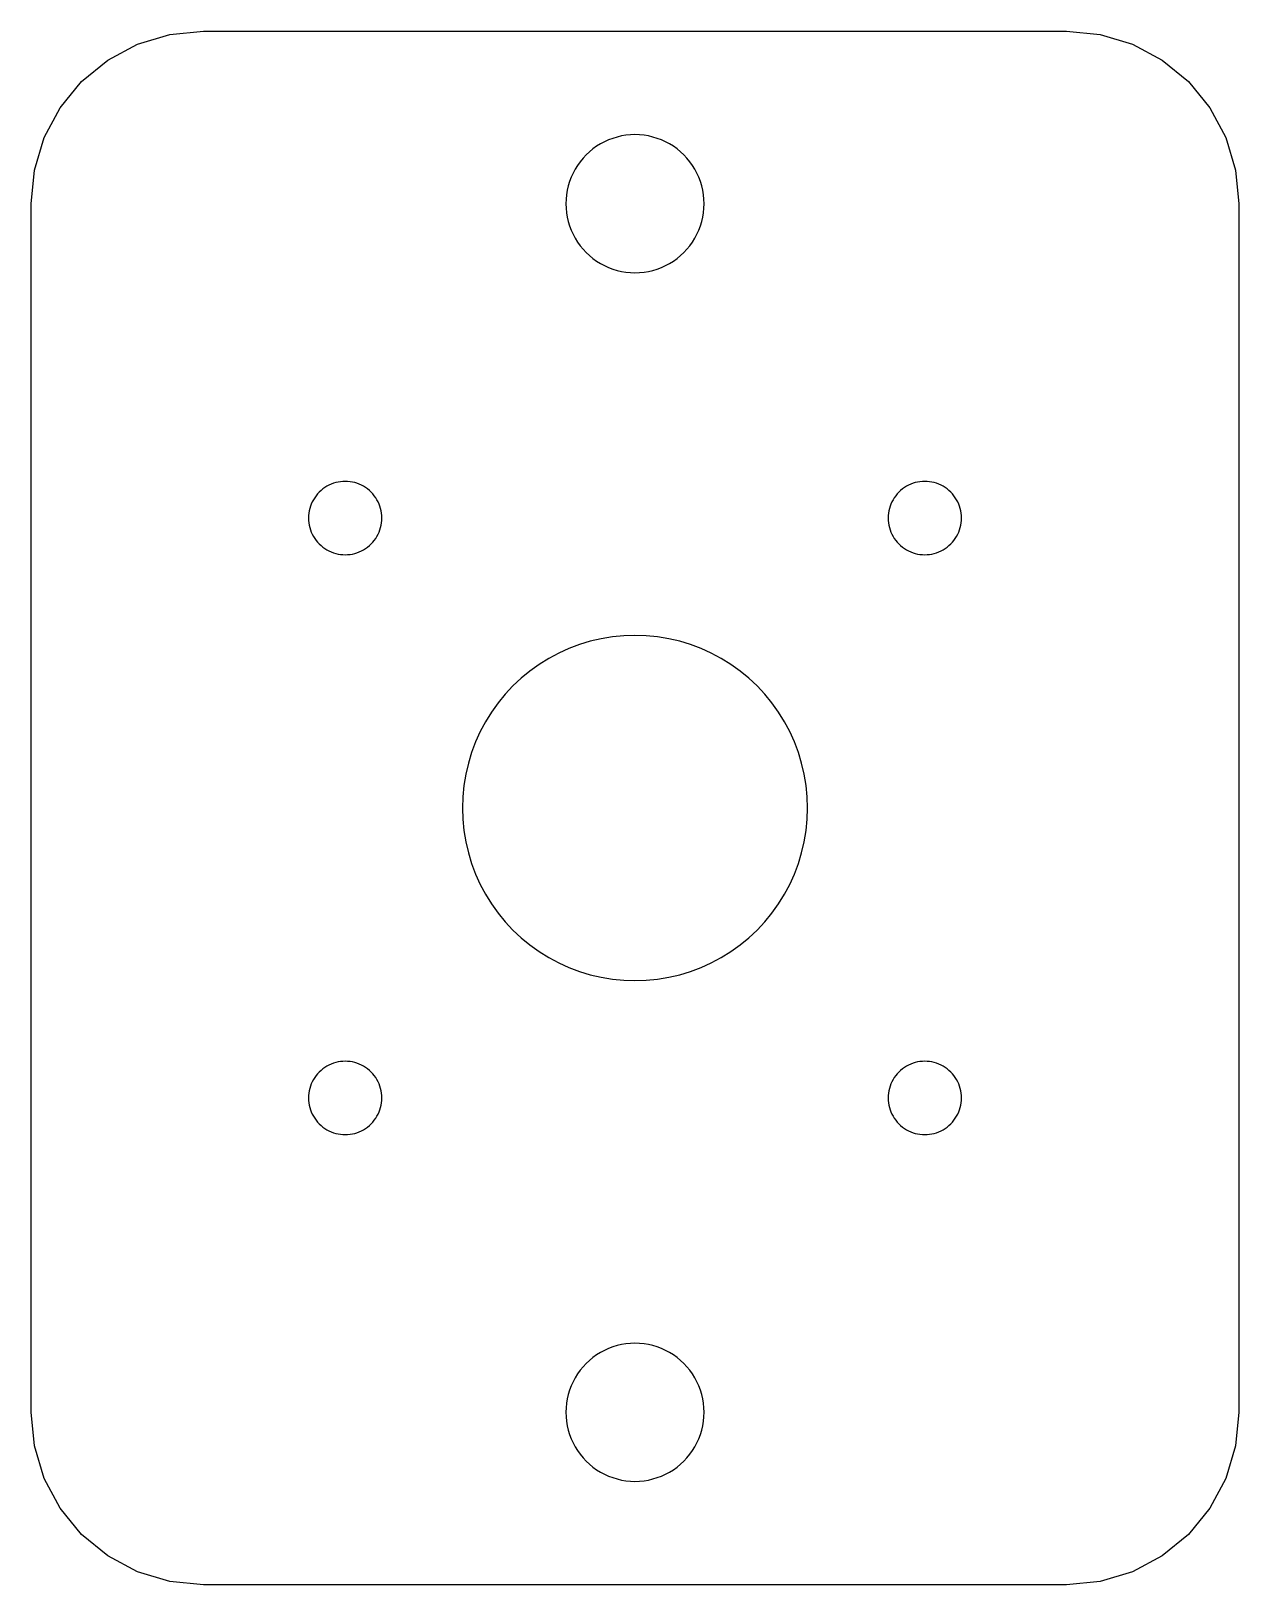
# Model space of a CAD drawing. Header units: metres. Extents: x -70 to -14, y -36 to 36.
import ezdxf

# ---------------------------------------------------------------- set-up
doc = ezdxf.new("R2010")
doc.units = ezdxf.units.M
doc.layers.add('CUT', color=7, linetype='Continuous')

msp = doc.modelspace()

# ---------------------------------------------------------------- linework, layer by layer
at = {"layer": 'CUT'}
for points in [[(-66.445, -34.652), (-67.657, -33.657), (-68.652, -32.445), (-69.391, -31.061), (-69.846, -29.561), (-70, -28), (-70, 28), (-69.846, 29.561), (-69.391, 31.061), (-68.652, 32.445), (-67.657, 33.657), (-66.445, 34.652), (-65.061, 35.391), (-63.561, 35.846), (-62, 36), (-22, 36), (-20.439, 35.846), (-18.939, 35.391), (-17.555, 34.652), (-16.343, 33.657), (-15.348, 32.445), (-14.609, 31.061), (-14.154, 29.561), (-14, 28), (-14, -28), (-14.154, -29.561), (-14.609, -31.061), (-15.348, -32.445), (-16.343, -33.657), (-17.555, -34.652), (-18.939, -35.391), (-20.439, -35.846), (-22, -36), (-62, -36), (-63.561, -35.846), (-65.061, -35.391)], [(-38.827, 28.418), (-38.861, 28.624), (-38.909, 28.828), (-38.97, 29.029), (-39.044, 29.225), (-39.13, 29.415), (-39.229, 29.6), (-39.339, 29.778), (-39.461, 29.948), (-39.594, 30.11), (-39.737, 30.263), (-39.89, 30.406), (-40.052, 30.539), (-40.222, 30.661), (-40.4, 30.771), (-40.585, 30.87), (-40.775, 30.956), (-40.971, 31.03), (-41.172, 31.091), (-41.376, 31.139), (-41.582, 31.173), (-41.791, 31.193), (-42, 31.2), (-42.209, 31.193), (-42.418, 31.173), (-42.624, 31.139), (-42.828, 31.091), (-43.029, 31.03), (-43.225, 30.956), (-43.415, 30.87), (-43.6, 30.771), (-43.778, 30.661), (-43.948, 30.539), (-44.11, 30.406), (-44.263, 30.263), (-44.406, 30.11), (-44.539, 29.948), (-44.661, 29.778), (-44.771, 29.6), (-44.87, 29.415), (-44.956, 29.225), (-45.03, 29.029), (-45.091, 28.828), (-45.139, 28.624), (-45.173, 28.418), (-45.193, 28.209), (-45.2, 28), (-45.193, 27.791), (-45.173, 27.582), (-45.139, 27.376), (-45.091, 27.172), (-45.03, 26.971), (-44.956, 26.775), (-44.87, 26.585), (-44.771, 26.4), (-44.661, 26.222), (-44.539, 26.052), (-44.406, 25.89), (-44.263, 25.737), (-44.11, 25.594), (-43.948, 25.461), (-43.778, 25.339), (-43.6, 25.229), (-43.415, 25.13), (-43.225, 25.044), (-43.029, 24.97), (-42.828, 24.909), (-42.624, 24.861), (-42.418, 24.827), (-42.209, 24.807), (-42, 24.8), (-41.791, 24.807), (-41.582, 24.827), (-41.376, 24.861), (-41.172, 24.909), (-40.971, 24.97), (-40.775, 25.044), (-40.585, 25.13), (-40.4, 25.229), (-40.222, 25.339), (-40.052, 25.461), (-39.89, 25.594), (-39.737, 25.737), (-39.594, 25.89), (-39.461, 26.052), (-39.339, 26.222), (-39.229, 26.4), (-39.13, 26.585), (-39.044, 26.775), (-38.97, 26.971), (-38.909, 27.172), (-38.861, 27.376), (-38.827, 27.582), (-38.807, 27.791), (-38.8, 28), (-38.807, 28.209)], [(-53.75, 13.657), (-53.768, 13.767), (-53.793, 13.875), (-53.825, 13.981), (-53.864, 14.086), (-53.91, 14.187), (-53.963, 14.285), (-54.022, 14.379), (-54.086, 14.47), (-54.157, 14.556), (-54.233, 14.637), (-54.314, 14.713), (-54.4, 14.784), (-54.491, 14.849), (-54.585, 14.907), (-54.683, 14.96), (-54.784, 15.006), (-54.889, 15.045), (-54.995, 15.077), (-55.103, 15.102), (-55.213, 15.12), (-55.324, 15.131), (-55.435, 15.135), (-55.546, 15.131), (-55.657, 15.12), (-55.767, 15.102), (-55.875, 15.077), (-55.981, 15.045), (-56.086, 15.006), (-56.187, 14.96), (-56.285, 14.907), (-56.379, 14.849), (-56.47, 14.784), (-56.556, 14.713), (-56.637, 14.637), (-56.713, 14.556), (-56.784, 14.47), (-56.849, 14.379), (-56.907, 14.285), (-56.96, 14.187), (-57.006, 14.086), (-57.045, 13.981), (-57.077, 13.875), (-57.102, 13.767), (-57.12, 13.657), (-57.131, 13.546), (-57.135, 13.435), (-57.131, 13.324), (-57.12, 13.213), (-57.102, 13.103), (-57.077, 12.995), (-57.045, 12.889), (-57.006, 12.784), (-56.96, 12.683), (-56.907, 12.585), (-56.849, 12.491), (-56.784, 12.4), (-56.713, 12.314), (-56.637, 12.233), (-56.556, 12.157), (-56.47, 12.086), (-56.379, 12.022), (-56.285, 11.963), (-56.187, 11.91), (-56.086, 11.864), (-55.981, 11.825), (-55.875, 11.793), (-55.767, 11.768), (-55.657, 11.75), (-55.546, 11.739), (-55.435, 11.735), (-55.324, 11.739), (-55.213, 11.75), (-55.103, 11.768), (-54.995, 11.793), (-54.889, 11.825), (-54.784, 11.864), (-54.683, 11.91), (-54.585, 11.963), (-54.491, 12.022), (-54.4, 12.086), (-54.314, 12.157), (-54.233, 12.233), (-54.157, 12.314), (-54.086, 12.4), (-54.022, 12.491), (-53.963, 12.585), (-53.91, 12.683), (-53.864, 12.784), (-53.825, 12.889), (-53.793, 12.995), (-53.768, 13.103), (-53.75, 13.213), (-53.739, 13.324), (-53.735, 13.435), (-53.739, 13.546)], [(-26.88, 13.657), (-26.898, 13.767), (-26.923, 13.875), (-26.955, 13.981), (-26.994, 14.086), (-27.04, 14.187), (-27.093, 14.285), (-27.151, 14.379), (-27.216, 14.47), (-27.287, 14.556), (-27.363, 14.637), (-27.444, 14.713), (-27.53, 14.784), (-27.621, 14.849), (-27.715, 14.907), (-27.813, 14.96), (-27.914, 15.006), (-28.019, 15.045), (-28.125, 15.077), (-28.233, 15.102), (-28.343, 15.12), (-28.454, 15.131), (-28.565, 15.135), (-28.676, 15.131), (-28.787, 15.12), (-28.897, 15.102), (-29.005, 15.077), (-29.111, 15.045), (-29.216, 15.006), (-29.317, 14.96), (-29.415, 14.907), (-29.509, 14.849), (-29.6, 14.784), (-29.686, 14.713), (-29.767, 14.637), (-29.843, 14.556), (-29.914, 14.47), (-29.978, 14.379), (-30.037, 14.285), (-30.09, 14.187), (-30.136, 14.086), (-30.175, 13.981), (-30.207, 13.875), (-30.232, 13.767), (-30.25, 13.657), (-30.261, 13.546), (-30.265, 13.435), (-30.261, 13.324), (-30.25, 13.213), (-30.232, 13.103), (-30.207, 12.995), (-30.175, 12.889), (-30.136, 12.784), (-30.09, 12.683), (-30.037, 12.585), (-29.978, 12.491), (-29.914, 12.4), (-29.843, 12.314), (-29.767, 12.233), (-29.686, 12.157), (-29.6, 12.086), (-29.509, 12.022), (-29.415, 11.963), (-29.317, 11.91), (-29.216, 11.864), (-29.111, 11.825), (-29.005, 11.793), (-28.897, 11.768), (-28.787, 11.75), (-28.676, 11.739), (-28.565, 11.735), (-28.454, 11.739), (-28.343, 11.75), (-28.233, 11.768), (-28.125, 11.793), (-28.019, 11.825), (-27.914, 11.864), (-27.813, 11.91), (-27.715, 11.963), (-27.621, 12.022), (-27.53, 12.086), (-27.444, 12.157), (-27.363, 12.233), (-27.287, 12.314), (-27.216, 12.4), (-27.151, 12.491), (-27.093, 12.585), (-27.04, 12.683), (-26.994, 12.784), (-26.955, 12.889), (-26.923, 12.995), (-26.898, 13.103), (-26.88, 13.213), (-26.869, 13.324), (-26.865, 13.435), (-26.869, 13.546)], [(-34.154, 1.561), (-34.273, 2.071), (-34.425, 2.572), (-34.609, 3.061), (-34.825, 3.538), (-35.072, 4), (-35.348, 4.445), (-35.653, 4.87), (-35.985, 5.275), (-36.343, 5.657), (-36.725, 6.015), (-37.13, 6.347), (-37.555, 6.652), (-38, 6.928), (-38.462, 7.175), (-38.939, 7.391), (-39.428, 7.575), (-39.929, 7.727), (-40.439, 7.846), (-40.956, 7.932), (-41.477, 7.983), (-42, 8), (-42.523, 7.983), (-43.044, 7.932), (-43.561, 7.846), (-44.071, 7.727), (-44.572, 7.575), (-45.061, 7.391), (-45.538, 7.175), (-46, 6.928), (-46.445, 6.652), (-46.87, 6.347), (-47.275, 6.015), (-47.657, 5.657), (-48.015, 5.275), (-48.347, 4.87), (-48.652, 4.445), (-48.928, 4), (-49.175, 3.538), (-49.391, 3.061), (-49.575, 2.572), (-49.727, 2.071), (-49.846, 1.561), (-49.932, 1.044), (-49.983, 0.523), (-50, 0), (-49.983, -0.523), (-49.932, -1.044), (-49.846, -1.561), (-49.727, -2.071), (-49.575, -2.572), (-49.391, -3.061), (-49.175, -3.538), (-48.928, -4), (-48.652, -4.445), (-48.347, -4.87), (-48.015, -5.275), (-47.657, -5.657), (-47.275, -6.015), (-46.87, -6.347), (-46.445, -6.652), (-46, -6.928), (-45.538, -7.175), (-45.061, -7.391), (-44.572, -7.575), (-44.071, -7.727), (-43.561, -7.846), (-43.044, -7.932), (-42.523, -7.983), (-42, -8), (-41.477, -7.983), (-40.956, -7.932), (-40.439, -7.846), (-39.929, -7.727), (-39.428, -7.575), (-38.939, -7.391), (-38.462, -7.175), (-38, -6.928), (-37.555, -6.652), (-37.13, -6.347), (-36.725, -6.015), (-36.343, -5.657), (-35.985, -5.275), (-35.653, -4.87), (-35.348, -4.445), (-35.072, -4), (-34.825, -3.538), (-34.609, -3.061), (-34.425, -2.572), (-34.273, -2.071), (-34.154, -1.561), (-34.068, -1.044), (-34.017, -0.523), (-34, 0), (-34.017, 0.523), (-34.068, 1.044)], [(-53.75, -13.213), (-53.768, -13.103), (-53.793, -12.995), (-53.825, -12.889), (-53.864, -12.784), (-53.91, -12.683), (-53.963, -12.585), (-54.022, -12.491), (-54.086, -12.4), (-54.157, -12.314), (-54.233, -12.233), (-54.314, -12.157), (-54.4, -12.086), (-54.491, -12.022), (-54.585, -11.963), (-54.683, -11.91), (-54.784, -11.864), (-54.889, -11.825), (-54.995, -11.793), (-55.103, -11.768), (-55.213, -11.75), (-55.324, -11.739), (-55.435, -11.735), (-55.546, -11.739), (-55.657, -11.75), (-55.767, -11.768), (-55.875, -11.793), (-55.981, -11.825), (-56.086, -11.864), (-56.187, -11.91), (-56.285, -11.963), (-56.379, -12.022), (-56.47, -12.086), (-56.556, -12.157), (-56.637, -12.233), (-56.713, -12.314), (-56.784, -12.4), (-56.849, -12.491), (-56.907, -12.585), (-56.96, -12.683), (-57.006, -12.784), (-57.045, -12.889), (-57.077, -12.995), (-57.102, -13.103), (-57.12, -13.213), (-57.131, -13.324), (-57.135, -13.435), (-57.131, -13.546), (-57.12, -13.657), (-57.102, -13.767), (-57.077, -13.875), (-57.045, -13.981), (-57.006, -14.086), (-56.96, -14.187), (-56.907, -14.285), (-56.849, -14.379), (-56.784, -14.47), (-56.713, -14.556), (-56.637, -14.637), (-56.556, -14.713), (-56.47, -14.784), (-56.379, -14.849), (-56.285, -14.907), (-56.187, -14.96), (-56.086, -15.006), (-55.981, -15.045), (-55.875, -15.077), (-55.767, -15.102), (-55.657, -15.12), (-55.546, -15.131), (-55.435, -15.135), (-55.324, -15.131), (-55.213, -15.12), (-55.103, -15.102), (-54.995, -15.077), (-54.889, -15.045), (-54.784, -15.006), (-54.683, -14.96), (-54.585, -14.907), (-54.491, -14.849), (-54.4, -14.784), (-54.314, -14.713), (-54.233, -14.637), (-54.157, -14.556), (-54.086, -14.47), (-54.022, -14.379), (-53.963, -14.285), (-53.91, -14.187), (-53.864, -14.086), (-53.825, -13.981), (-53.793, -13.875), (-53.768, -13.767), (-53.75, -13.657), (-53.739, -13.546), (-53.735, -13.435), (-53.739, -13.324)], [(-26.88, -13.213), (-26.898, -13.103), (-26.923, -12.995), (-26.955, -12.889), (-26.994, -12.784), (-27.04, -12.683), (-27.093, -12.585), (-27.151, -12.491), (-27.216, -12.4), (-27.287, -12.314), (-27.363, -12.233), (-27.444, -12.157), (-27.53, -12.086), (-27.621, -12.022), (-27.715, -11.963), (-27.813, -11.91), (-27.914, -11.864), (-28.019, -11.825), (-28.125, -11.793), (-28.233, -11.768), (-28.343, -11.75), (-28.454, -11.739), (-28.565, -11.735), (-28.676, -11.739), (-28.787, -11.75), (-28.897, -11.768), (-29.005, -11.793), (-29.111, -11.825), (-29.216, -11.864), (-29.317, -11.91), (-29.415, -11.963), (-29.509, -12.022), (-29.6, -12.086), (-29.686, -12.157), (-29.767, -12.233), (-29.843, -12.314), (-29.914, -12.4), (-29.978, -12.491), (-30.037, -12.585), (-30.09, -12.683), (-30.136, -12.784), (-30.175, -12.889), (-30.207, -12.995), (-30.232, -13.103), (-30.25, -13.213), (-30.261, -13.324), (-30.265, -13.435), (-30.261, -13.546), (-30.25, -13.657), (-30.232, -13.767), (-30.207, -13.875), (-30.175, -13.981), (-30.136, -14.086), (-30.09, -14.187), (-30.037, -14.285), (-29.978, -14.379), (-29.914, -14.47), (-29.843, -14.556), (-29.767, -14.637), (-29.686, -14.713), (-29.6, -14.784), (-29.509, -14.849), (-29.415, -14.907), (-29.317, -14.96), (-29.216, -15.006), (-29.111, -15.045), (-29.005, -15.077), (-28.897, -15.102), (-28.787, -15.12), (-28.676, -15.131), (-28.565, -15.135), (-28.454, -15.131), (-28.343, -15.12), (-28.233, -15.102), (-28.125, -15.077), (-28.019, -15.045), (-27.914, -15.006), (-27.813, -14.96), (-27.715, -14.907), (-27.621, -14.849), (-27.53, -14.784), (-27.444, -14.713), (-27.363, -14.637), (-27.287, -14.556), (-27.216, -14.47), (-27.151, -14.379), (-27.093, -14.285), (-27.04, -14.187), (-26.994, -14.086), (-26.955, -13.981), (-26.923, -13.875), (-26.898, -13.767), (-26.88, -13.657), (-26.869, -13.546), (-26.865, -13.435), (-26.869, -13.324)], [(-38.807, -27.791), (-38.827, -27.582), (-38.861, -27.376), (-38.909, -27.172), (-38.97, -26.971), (-39.044, -26.775), (-39.13, -26.585), (-39.229, -26.4), (-39.339, -26.222), (-39.461, -26.052), (-39.594, -25.89), (-39.737, -25.737), (-39.89, -25.594), (-40.052, -25.461), (-40.222, -25.339), (-40.4, -25.229), (-40.585, -25.13), (-40.775, -25.044), (-40.971, -24.97), (-41.172, -24.909), (-41.376, -24.861), (-41.582, -24.827), (-41.791, -24.807), (-42, -24.8), (-42.209, -24.807), (-42.418, -24.827), (-42.624, -24.861), (-42.828, -24.909), (-43.029, -24.97), (-43.225, -25.044), (-43.415, -25.13), (-43.6, -25.229), (-43.778, -25.339), (-43.948, -25.461), (-44.11, -25.594), (-44.263, -25.737), (-44.406, -25.89), (-44.539, -26.052), (-44.661, -26.222), (-44.771, -26.4), (-44.87, -26.585), (-44.956, -26.775), (-45.03, -26.971), (-45.091, -27.172), (-45.139, -27.376), (-45.173, -27.582), (-45.193, -27.791), (-45.2, -28), (-45.193, -28.209), (-45.173, -28.418), (-45.139, -28.624), (-45.091, -28.828), (-45.03, -29.029), (-44.956, -29.225), (-44.87, -29.415), (-44.771, -29.6), (-44.661, -29.778), (-44.539, -29.948), (-44.406, -30.11), (-44.263, -30.263), (-44.11, -30.406), (-43.948, -30.539), (-43.778, -30.661), (-43.6, -30.771), (-43.415, -30.87), (-43.225, -30.956), (-43.029, -31.03), (-42.828, -31.091), (-42.624, -31.139), (-42.418, -31.173), (-42.209, -31.193), (-42, -31.2), (-41.791, -31.193), (-41.582, -31.173), (-41.376, -31.139), (-41.172, -31.091), (-40.971, -31.03), (-40.775, -30.956), (-40.585, -30.87), (-40.4, -30.771), (-40.222, -30.661), (-40.052, -30.539), (-39.89, -30.406), (-39.737, -30.263), (-39.594, -30.11), (-39.461, -29.948), (-39.339, -29.778), (-39.229, -29.6), (-39.13, -29.415), (-39.044, -29.225), (-38.97, -29.029), (-38.909, -28.828), (-38.861, -28.624), (-38.827, -28.418), (-38.807, -28.209), (-38.8, -28)]]:
    msp.add_lwpolyline(points, close=True, dxfattribs=at)

doc.saveas('drawing.dxf')
